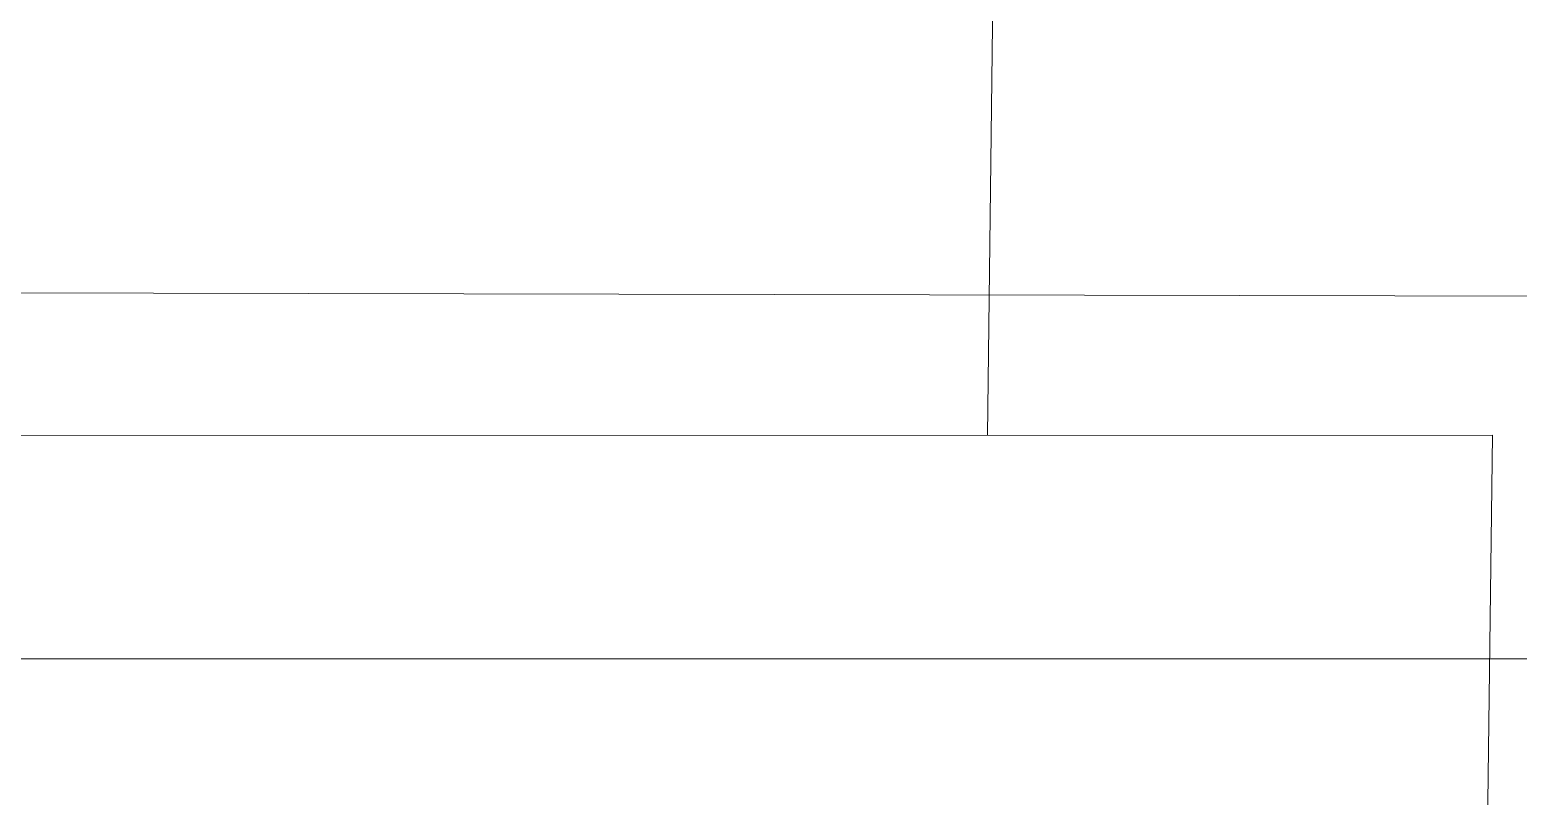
# Model space of a CAD drawing. Header units: inches. Extents: x 164.3 to 247.9, y 15.6 to 56.7.
# Drawn here: x 220.099 to 221.236, y 29.827 to 30.412 of the extents above; entities that cross this region are included whole.
import ezdxf

# ---------------------------------------------------------------- set-up
doc = ezdxf.new("R2010")
doc.units = ezdxf.units.IN
doc.header["$MEASUREMENT"] = 0
doc.layers.add('WALL 1 100', color=250, linetype='Continuous', lineweight=9)
doc.layers.add('провода', color=1, linetype='Continuous', lineweight=5)

msp = doc.modelspace()

# ---------------------------------------------------------------- linework, layer by layer
at = {"layer": 'WALL 1 100', "color": 0}
msp.add_line((208.27, 29.9317), (221.8807, 29.9317), dxfattribs=at)
msp.add_lwpolyline([(221.8807, 30.2076), (208.2826, 30.2361)], dxfattribs=at)
at = {"layer": 'провода', "color": 1}
for p, q in [((220.8308, 30.1025), (220.8369, 30.5925)), ((221.2165, 30.1026), (208.1927, 30.0996)), ((221.2107, 29.6362), (221.2165, 30.1026))]:
    msp.add_line(p, q, dxfattribs=at)

doc.saveas('drawing.dxf')
